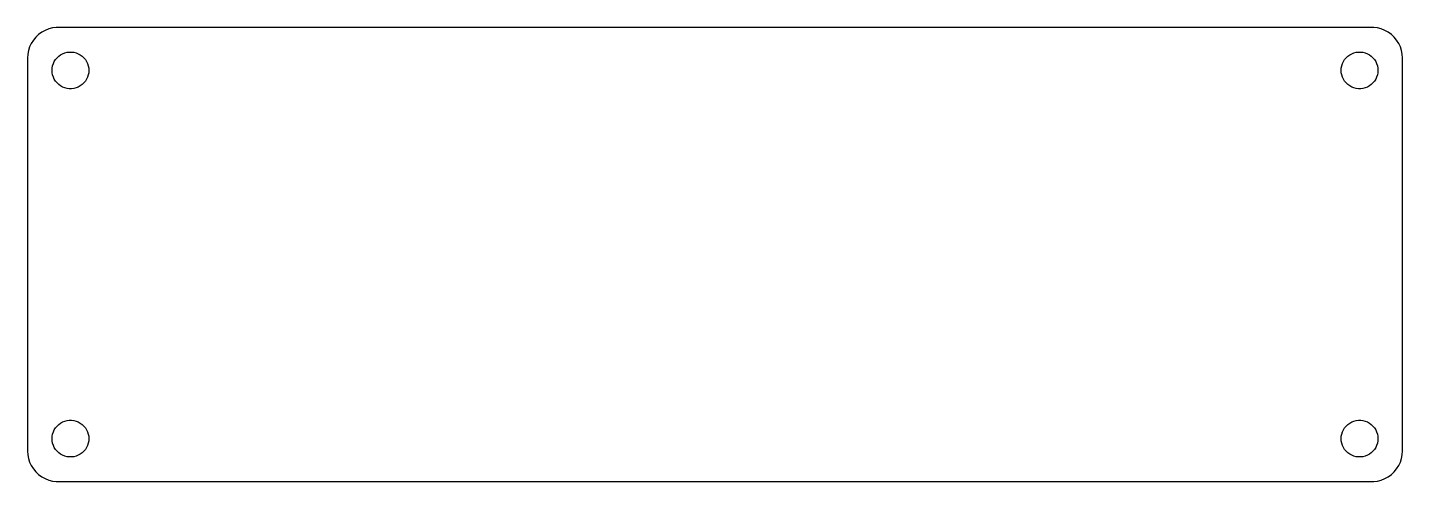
# Model space of a CAD drawing. Header units: metres. Extents: x -112 to 112, y -37 to 37.
import ezdxf

# ---------------------------------------------------------------- set-up
doc = ezdxf.new("R2010")
doc.units = ezdxf.units.M

msp = doc.modelspace()

# ---------------------------------------------------------------- linework, layer by layer
for p, q in [((-110.187, 35.8526), (-110.645, 35.4227)), ((-109.679, 36.2216), (-110.187, 35.8526)), ((-109.129, 36.5241), (-109.679, 36.2216)), ((-108.545, 36.7553), (-109.129, 36.5241)), ((-107.937, 36.9114), (-108.545, 36.7553)), ((-107.314, 36.9901), (-107.937, 36.9114)), ((107.314, 36.9901), (-107.314, 36.9901)), ((107.937, 36.9114), (107.314, 36.9901)), ((108.545, 36.7553), (107.937, 36.9114)), ((109.129, 36.5241), (108.545, 36.7553)), ((109.679, 36.2216), (109.129, 36.5241)), ((110.187, 35.8526), (109.679, 36.2216)), ((110.645, 35.4227), (110.187, 35.8526)), ((-111.649, 33.8406), (-111.843, 33.2434)), ((-111.382, 34.4088), (-111.649, 33.8406)), ((-111.045, 34.9389), (-111.382, 34.4088)), ((-110.645, 35.4227), (-111.045, 34.9389)), ((111.045, 34.9389), (110.645, 35.4227)), ((111.382, 34.4088), (111.045, 34.9389)), ((111.649, 33.8406), (111.382, 34.4088)), ((111.843, 33.2434), (111.649, 33.8406)), ((-111.961, 32.6267), (-112, 32)), ((-112, 32), (-112, -32)), ((-111.843, 33.2434), (-111.961, 32.6267)), ((-107.789, 31.1044), (-107.629, 31.4453)), ((-107.629, 31.4453), (-107.427, 31.7634)), ((-107.427, 31.7634), (-107.187, 32.0536)), ((-107.187, 32.0536), (-106.912, 32.3115)), ((-106.912, 32.3115), (-106.607, 32.533)), ((-106.607, 32.533), (-106.277, 32.7145)), ((-106.277, 32.7145), (-105.927, 32.8532)), ((-105.927, 32.8532), (-105.562, 32.9469)), ((-105.562, 32.9469), (-105.188, 32.9941)), ((-105.188, 32.9941), (-104.812, 32.9941)), ((-104.812, 32.9941), (-104.438, 32.9469)), ((-104.438, 32.9469), (-104.073, 32.8532)), ((-104.073, 32.8532), (-103.723, 32.7145)), ((-103.723, 32.7145), (-103.393, 32.533)), ((-103.393, 32.533), (-103.088, 32.3115)), ((-103.088, 32.3115), (-102.813, 32.0536)), ((-102.813, 32.0536), (-102.573, 31.7634)), ((-102.573, 31.7634), (-102.371, 31.4453)), ((-102.371, 31.4453), (-102.211, 31.1044)), ((102.211, 31.1044), (102.371, 31.4453)), ((102.371, 31.4453), (102.573, 31.7634)), ((102.573, 31.7634), (102.813, 32.0536)), ((102.813, 32.0536), (103.088, 32.3115)), ((103.088, 32.3115), (103.393, 32.533)), ((103.393, 32.533), (103.723, 32.7145)), ((103.723, 32.7145), (104.073, 32.8532)), ((104.073, 32.8532), (104.438, 32.9469)), ((104.438, 32.9469), (104.812, 32.9941)), ((104.812, 32.9941), (105.188, 32.9941)), ((105.188, 32.9941), (105.562, 32.9469)), ((105.562, 32.9469), (105.927, 32.8532)), ((105.927, 32.8532), (106.277, 32.7145)), ((106.277, 32.7145), (106.607, 32.533)), ((106.607, 32.533), (106.912, 32.3115)), ((106.912, 32.3115), (107.187, 32.0536)), ((107.187, 32.0536), (107.427, 31.7634)), ((107.427, 31.7634), (107.629, 31.4453)), ((107.629, 31.4453), (107.789, 31.1044)), ((111.961, 32.6267), (111.843, 33.2434)), ((112, 32), (111.961, 32.6267)), ((112, -32), (112, 32)), ((-108, 30), (-107.976, 30.376)), ((-107.976, 29.624), (-108, 30)), ((-107.976, 30.376), (-107.906, 30.7461)), ((-107.906, 29.2539), (-107.976, 29.624)), ((-107.906, 30.7461), (-107.789, 31.1044)), ((-107.789, 28.8956), (-107.906, 29.2539)), ((-102.211, 31.1044), (-102.094, 30.7461)), ((-102.094, 29.2539), (-102.211, 28.8956)), ((-102.094, 30.7461), (-102.024, 30.376)), ((-102.024, 29.624), (-102.094, 29.2539)), ((-102.024, 30.376), (-102, 30)), ((-102, 30), (-102.024, 29.624)), ((102, 30), (102.024, 30.376)), ((102.024, 29.624), (102, 30)), ((102.024, 30.376), (102.094, 30.7461)), ((102.094, 29.2539), (102.024, 29.624)), ((102.094, 30.7461), (102.211, 31.1044)), ((102.211, 28.8956), (102.094, 29.2539)), ((107.789, 31.1044), (107.906, 30.7461)), ((107.906, 29.2539), (107.789, 28.8956)), ((107.906, 30.7461), (107.976, 30.376)), ((107.976, 29.624), (107.906, 29.2539)), ((107.976, 30.376), (108, 30)), ((108, 30), (107.976, 29.624)), ((-107.629, 28.5547), (-107.789, 28.8956)), ((-107.427, 28.2366), (-107.629, 28.5547)), ((-107.187, 27.9464), (-107.427, 28.2366)), ((-106.912, 27.6884), (-107.187, 27.9464)), ((-106.607, 27.467), (-106.912, 27.6884)), ((-106.277, 27.2855), (-106.607, 27.467)), ((-105.927, 27.1468), (-106.277, 27.2855)), ((-105.562, 27.0531), (-105.927, 27.1468)), ((-105.188, 27.0059), (-105.562, 27.0531)), ((-104.812, 27.0059), (-105.188, 27.0059)), ((-104.438, 27.0531), (-104.812, 27.0059)), ((-104.073, 27.1468), (-104.438, 27.0531)), ((-103.723, 27.2855), (-104.073, 27.1468)), ((-103.393, 27.467), (-103.723, 27.2855)), ((-103.088, 27.6884), (-103.393, 27.467)), ((-102.813, 27.9464), (-103.088, 27.6884)), ((-102.573, 28.2366), (-102.813, 27.9464)), ((-102.371, 28.5547), (-102.573, 28.2366)), ((-102.211, 28.8956), (-102.371, 28.5547)), ((102.371, 28.5547), (102.211, 28.8956)), ((102.573, 28.2366), (102.371, 28.5547)), ((102.813, 27.9464), (102.573, 28.2366)), ((103.088, 27.6884), (102.813, 27.9464)), ((103.393, 27.467), (103.088, 27.6884)), ((103.723, 27.2855), (103.393, 27.467)), ((104.073, 27.1468), (103.723, 27.2855)), ((104.438, 27.0531), (104.073, 27.1468)), ((104.812, 27.0059), (104.438, 27.0531)), ((105.188, 27.0059), (104.812, 27.0059)), ((105.562, 27.0531), (105.188, 27.0059)), ((105.927, 27.1468), (105.562, 27.0531)), ((106.277, 27.2855), (105.927, 27.1468)), ((106.607, 27.467), (106.277, 27.2855)), ((106.912, 27.6884), (106.607, 27.467)), ((107.187, 27.9464), (106.912, 27.6884)), ((107.427, 28.2366), (107.187, 27.9464)), ((107.629, 28.5547), (107.427, 28.2366)), ((107.789, 28.8956), (107.629, 28.5547)), ((-107.906, -29.2539), (-107.789, -28.8956)), ((-107.789, -28.8956), (-107.629, -28.5547)), ((-107.629, -28.5547), (-107.427, -28.2366)), ((-107.427, -28.2366), (-107.187, -27.9464)), ((-107.187, -27.9464), (-106.912, -27.6884)), ((-106.912, -27.6884), (-106.607, -27.467)), ((-106.607, -27.467), (-106.277, -27.2855)), ((-106.277, -27.2855), (-105.927, -27.1468)), ((-105.927, -27.1468), (-105.562, -27.0531)), ((-105.562, -27.0531), (-105.188, -27.0059)), ((-105.188, -27.0059), (-104.812, -27.0059)), ((-104.812, -27.0059), (-104.438, -27.0531)), ((-104.438, -27.0531), (-104.073, -27.1468)), ((-104.073, -27.1468), (-103.723, -27.2855)), ((-103.723, -27.2855), (-103.393, -27.467)), ((-103.393, -27.467), (-103.088, -27.6884)), ((-103.088, -27.6884), (-102.813, -27.9464)), ((-102.813, -27.9464), (-102.573, -28.2366)), ((-102.573, -28.2366), (-102.371, -28.5547)), ((-102.371, -28.5547), (-102.211, -28.8956)), ((-102.211, -28.8956), (-102.094, -29.2539)), ((102.094, -29.2539), (102.211, -28.8956)), ((102.211, -28.8956), (102.371, -28.5547)), ((102.371, -28.5547), (102.573, -28.2366)), ((102.573, -28.2366), (102.813, -27.9464)), ((102.813, -27.9464), (103.088, -27.6884)), ((103.088, -27.6884), (103.393, -27.467)), ((103.393, -27.467), (103.723, -27.2855)), ((103.723, -27.2855), (104.073, -27.1468)), ((104.073, -27.1468), (104.438, -27.0531)), ((104.438, -27.0531), (104.812, -27.0059)), ((104.812, -27.0059), (105.188, -27.0059)), ((105.188, -27.0059), (105.562, -27.0531)), ((105.562, -27.0531), (105.927, -27.1468)), ((105.927, -27.1468), (106.277, -27.2855)), ((106.277, -27.2855), (106.607, -27.467)), ((106.607, -27.467), (106.912, -27.6884)), ((106.912, -27.6884), (107.187, -27.9464)), ((107.187, -27.9464), (107.427, -28.2366)), ((107.427, -28.2366), (107.629, -28.5547)), ((107.629, -28.5547), (107.789, -28.8956)), ((107.789, -28.8956), (107.906, -29.2539)), ((-108, -30), (-107.976, -29.624)), ((-107.976, -30.376), (-108, -30)), ((-107.976, -29.624), (-107.906, -29.2539)), ((-107.906, -30.7461), (-107.976, -30.376)), ((-107.789, -31.1044), (-107.906, -30.7461)), ((-107.629, -31.4453), (-107.789, -31.1044)), ((-102.211, -31.1044), (-102.371, -31.4453)), ((-102.094, -30.7461), (-102.211, -31.1044)), ((-102.094, -29.2539), (-102.024, -29.624)), ((-102.024, -30.376), (-102.094, -30.7461)), ((-102.024, -29.624), (-102, -30)), ((-102, -30), (-102.024, -30.376)), ((102, -30), (102.024, -29.624)), ((102.024, -30.376), (102, -30)), ((102.024, -29.624), (102.094, -29.2539)), ((102.094, -30.7461), (102.024, -30.376)), ((102.211, -31.1044), (102.094, -30.7461)), ((102.371, -31.4453), (102.211, -31.1044)), ((107.789, -31.1044), (107.629, -31.4453)), ((107.906, -30.7461), (107.789, -31.1044)), ((107.906, -29.2539), (107.976, -29.624)), ((107.976, -30.376), (107.906, -30.7461)), ((107.976, -29.624), (108, -30)), ((108, -30), (107.976, -30.376)), ((-112, -32), (-111.961, -32.6267)), ((-111.961, -32.6267), (-111.843, -33.2434)), ((-111.843, -33.2434), (-111.649, -33.8406)), ((-107.427, -31.7634), (-107.629, -31.4453)), ((-107.187, -32.0536), (-107.427, -31.7634)), ((-106.912, -32.3115), (-107.187, -32.0536)), ((-106.607, -32.533), (-106.912, -32.3115)), ((-106.277, -32.7145), (-106.607, -32.533)), ((-105.927, -32.8532), (-106.277, -32.7145)), ((-105.562, -32.9469), (-105.927, -32.8532)), ((-105.188, -32.9941), (-105.562, -32.9469)), ((-104.812, -32.9941), (-105.188, -32.9941)), ((-104.438, -32.9469), (-104.812, -32.9941)), ((-104.073, -32.8532), (-104.438, -32.9469)), ((-103.723, -32.7145), (-104.073, -32.8532)), ((-103.393, -32.533), (-103.723, -32.7145)), ((-103.088, -32.3115), (-103.393, -32.533)), ((-102.813, -32.0536), (-103.088, -32.3115)), ((-102.573, -31.7634), (-102.813, -32.0536)), ((-102.371, -31.4453), (-102.573, -31.7634)), ((102.573, -31.7634), (102.371, -31.4453)), ((102.813, -32.0536), (102.573, -31.7634)), ((103.088, -32.3115), (102.813, -32.0536)), ((103.393, -32.533), (103.088, -32.3115)), ((103.723, -32.7145), (103.393, -32.533)), ((104.073, -32.8532), (103.723, -32.7145)), ((104.438, -32.9469), (104.073, -32.8532)), ((104.812, -32.9941), (104.438, -32.9469)), ((105.188, -32.9941), (104.812, -32.9941)), ((105.562, -32.9469), (105.188, -32.9941)), ((105.927, -32.8532), (105.562, -32.9469)), ((106.277, -32.7145), (105.927, -32.8532)), ((106.607, -32.533), (106.277, -32.7145)), ((106.912, -32.3115), (106.607, -32.533)), ((107.187, -32.0536), (106.912, -32.3115)), ((107.427, -31.7634), (107.187, -32.0536)), ((107.629, -31.4453), (107.427, -31.7634)), ((111.649, -33.8406), (111.843, -33.2434)), ((111.843, -33.2434), (111.961, -32.6267)), ((111.961, -32.6267), (112, -32)), ((-111.649, -33.8406), (-111.382, -34.4088)), ((-111.382, -34.4088), (-111.045, -34.9389)), ((-111.045, -34.9389), (-110.645, -35.4227)), ((-110.645, -35.4227), (-110.187, -35.8526)), ((110.187, -35.8526), (110.645, -35.4227)), ((110.645, -35.4227), (111.045, -34.9389)), ((111.045, -34.9389), (111.382, -34.4088)), ((111.382, -34.4088), (111.649, -33.8406)), ((-110.187, -35.8526), (-109.679, -36.2216)), ((-109.679, -36.2216), (-109.129, -36.5241)), ((-109.129, -36.5241), (-108.545, -36.7553)), ((-108.545, -36.7553), (-107.937, -36.9114)), ((-107.937, -36.9114), (-107.314, -36.9901)), ((-107.314, -36.9901), (107.314, -36.9901)), ((107.314, -36.9901), (107.937, -36.9114)), ((107.937, -36.9114), (108.545, -36.7553)), ((108.545, -36.7553), (109.129, -36.5241)), ((109.129, -36.5241), (109.679, -36.2216)), ((109.679, -36.2216), (110.187, -35.8526))]:
    msp.add_line(p, q)

doc.saveas('drawing.dxf')
